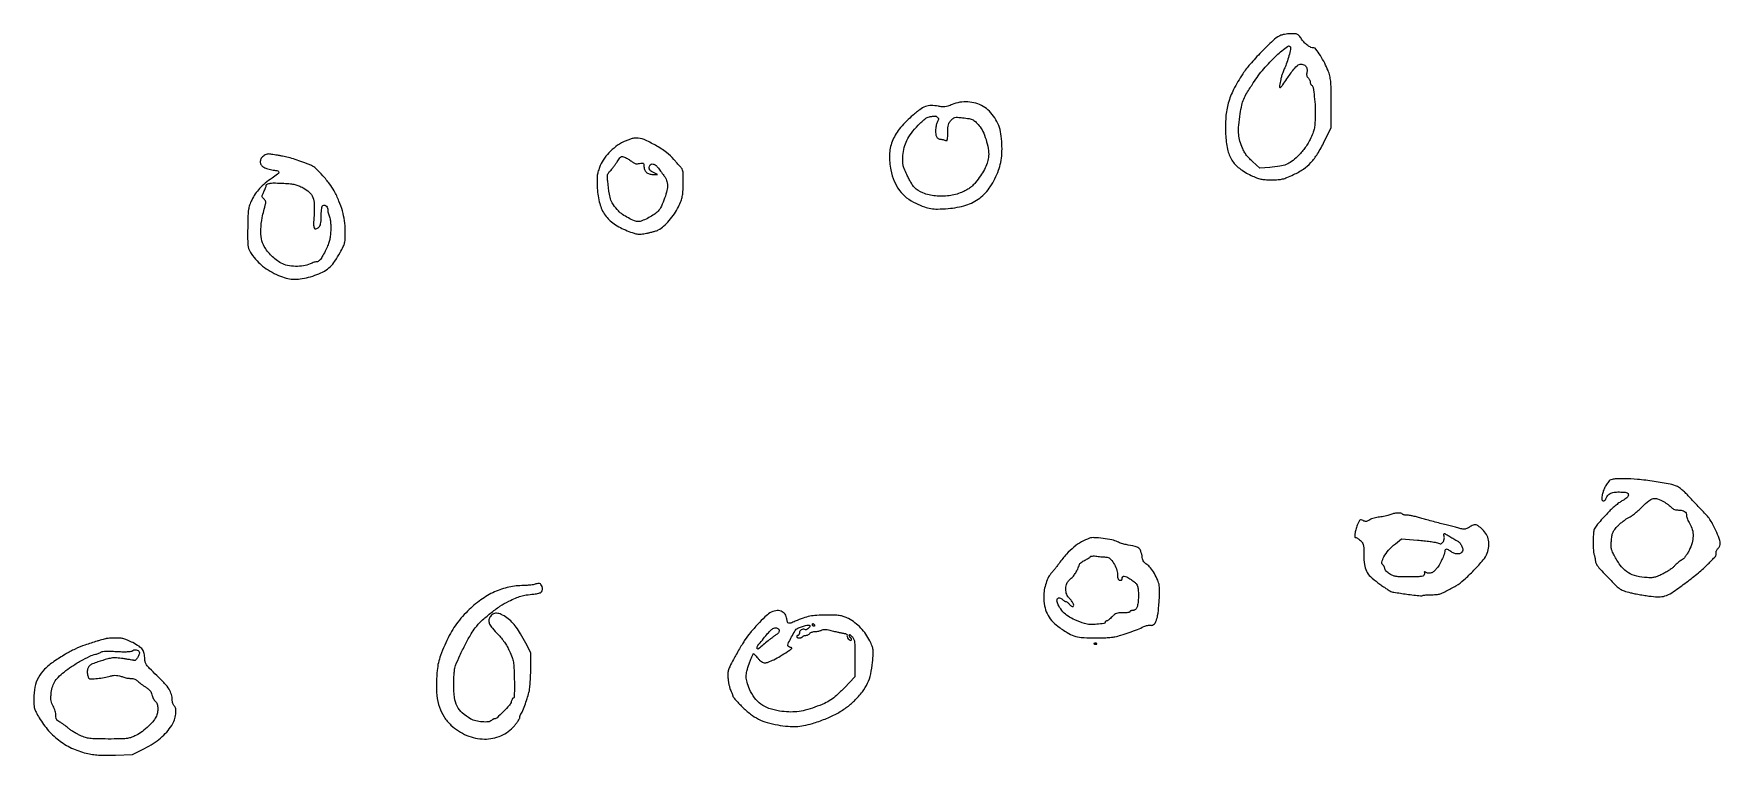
# Model space of a CAD drawing. Extents: x 0 to 1291, y 1 to 554.
import ezdxf

# ---------------------------------------------------------------- set-up
doc = ezdxf.new("R2010")
doc.units = 0

msp = doc.modelspace()

# ---------------------------------------------------------------- linework, layer by layer
for points in [[(953.756847, 552.342637, 0.06705), (948.403593, 548.530688, 0.011665), (939.528541, 539.820623, 0.013347), (930.864127, 530.421709, 0.035115), (925.336753, 523.118481, 0.0256), (918.339208, 511.078448, 0.049939), (914.270566, 500.756989, 0.051541), (912.403132, 490.051797, 0.029115), (912.251484, 476.864343, 0.039887), (913.718921, 465.321058, 0.086926), (917.015229, 457.058441, 0.093355), (922.745832, 450.772063, 0.05143), (931.68446, 445.381453, 0.014654), (935.983354, 443.509964, 0.042284), (939.088053, 442.560528, 0.040505), (942.38093, 442.125699, 0.012582), (947.375329, 442, 0.013304), (952.522826, 442.136984, 0.044257), (955.869772, 442.614333, 0.041662), (959.183553, 443.688259, 0.010814), (964.310858, 445.967537, 0.040012), (971.722527, 450.210303, 0.05594), (977.498708, 455.191768, 0.049089), (982.537423, 461.829846, 0.023127), (987.75, 471.260548), (993, 481.892055), (993, 500.756414, 0.002944), (992.933072, 512.122619, 0.020671), (992.63907, 517.652748, 0.039031), (991.959593, 521.553199, 0.030761), (990.643233, 525.634514, 0.026215), (988.077691, 531.289317, 0.020874), (984.747406, 537.104685, 0.01362), (981.387039, 542.133695, 0.243259), (979.711786, 543, -0.099245), (977.45746, 543.451912, -0.057238), (975.033091, 544.808116, -0.049606), (972.629027, 546.931654, -0.037627), (970.43499, 549.684418, 0.018024), (968.479193, 552.345804, 0.11002), (967.162447, 553.41462, 0.105033), (965.489715, 553.847775, 0.015745), (962, 553.891745, 0.022151), (959.693063, 553.745789, 0.019573), (957.309824, 553.393835, 0.020026), (955.186851, 552.906137, 0.054814)], [(962, 543.04879, -0.064615), (961.693615, 540.687823, -0.00803), (960.28882, 535.69284, -0.010215), (958.648552, 530.583635, -0.024101), (957.167509, 526.867705, 0.012617), (955.958823, 524.026569, 0.022114), (955.12421, 521.611815, 0.017038), (954.37733, 518.740566, 0.004665), (953.397172, 514.166211, 0.162386), (953.545987, 512.934249, 0.501319), (954.238035, 512.794528, 0.055242), (956.010484, 514.774155, 0.007687), (959.145031, 519.312017, -0.014543), (964.354055, 526.636263, -0.079481), (967.849119, 529.990762, -0.195036), (970.673718, 530.62541, -0.169344), (973.35259, 529.162887, -0.061867), (974.05449, 528.16286, -0.067499), (974.465298, 527.049964, -0.062161), (974.584806, 525.791256, -0.041998), (974.421375, 524.356873, 0.037502), (974.247095, 522.940453, 0.068867), (974.35143, 521.78505, 0.082303), (974.740193, 520.84413, 0.080681), (975.413797, 520.071542, -0.058752), (976.020858, 519.433731, -0.043758), (976.534053, 518.607617, -0.044592), (976.884197, 517.729156, -0.072669), (977, 516.936572, 0.045612), (977.067406, 516.199206, 0.045735), (977.267385, 515.486977, 0.049762), (977.561026, 514.901061, 0.113787), (977.910247, 514.555471, -0.216249), (979.118614, 512.755741, -0.01134), (980.130667, 505.710061, -0.01805), (980.795603, 497.802363, -0.020759), (980.843183, 490.228944, -0.010289), (980.520603, 484.454668, -0.038025), (979.966665, 480.848067, -0.041935), (978.900813, 477.546095, -0.014494), (976.832551, 472.976692, -0.020081), (974.82415, 469.24897, -0.023821), (972.625798, 465.90797, -0.023983), (970.133223, 462.810212, -0.020878), (967.242294, 459.812519, -0.029512), (962.646994, 455.920142, -0.067552), (958.690812, 453.713112, -0.056086), (953.849624, 452.415338, -0.015403), (946, 451.476366), (938.5, 450.812763), (932.837774, 455.952758, -0.019615), (929.952548, 458.786047, -0.034318), (927.830482, 461.374829, -0.03576), (926.140343, 464.152979, -0.023573), (924.587774, 467.556898, -0.035187), (922.867463, 472.919179, -0.048466), (922.145662, 477.923636, -0.037192), (922.312579, 483.891459, -0.012199), (923.424368, 492.618718, -0.016338), (924.658231, 499.256742, -0.046075), (926.089758, 503.748283, -0.036804), (928.491413, 508.427525, -0.007578), (933.443489, 516.275083, -0.032914), (941.424393, 526.907752, -0.026986), (951.250587, 537.170931, -0.029695), (959.709681, 544.206948, -0.614908)], [(702.920233, 499.66043, -0.015575), (699.660746, 498.386482, -0.053077), (697.44767, 497.855713, -0.059572), (695.309171, 497.833623, -0.023349), (692.389852, 498.290862, 0.047471), (686.868754, 498.884898, 0.094387), (682.553661, 498.117921, 0.071295), (678.077904, 495.635065, 0.018403), (671.671807, 490.394875, 0.043136), (662.461029, 480.745655, 0.077626), (657.028135, 471.278775, 0.083943), (654.987362, 461.136396, 0.058725), (655.993849, 449.495641, 0.046855), (658.621332, 440.916865, 0.063312), (662.629393, 433.872669, 0.06616), (668.11334, 428.283414, 0.057783), (675.112668, 424.017636, 0.017921), (681.73393, 421.248843, 0.049675), (686.605216, 419.94795, 0.046017), (691.843216, 419.582134, 0.01369), (699.862831, 419.980409, 0.055112), (713.515052, 422.565141, 0.088389), (724.037514, 427.957204, 0.087493), (732.121214, 436.697508, 0.053013), (738.46867, 449.320535, 0.043686), (740.114086, 455.204446, 0.030672), (740.965481, 462.033062, 0.028507), (741.008063, 469.482006, 0.024908), (740.221638, 477.23516, 0.05479), (738.547845, 483.517912, 0.051231), (735.522827, 489.440671, 0.052397), (731.439805, 494.497257, 0.063991), (726.636843, 498.217263, 0.061798), (721.113925, 500.603034, 0.055946), (714.984804, 501.671242, 0.05576), (708.751179, 501.355369, 0.060499)], [(691.753196, 489.846804, -0.078475), (692.236688, 489.181963, -0.117579), (692.405225, 488.487414, -0.091704), (692.256836, 487.66695, -0.034079), (691.766101, 486.596804, 0.069533), (690.78093, 483.973472, 0.038307), (690.288816, 480.575521, 0.038247), (690.319213, 477.273698, 0.101783), (690.986699, 475.024853, 0.069724), (691.552071, 474.25044, 0.056169), (692.348516, 473.594801, 0.057685), (693.243881, 473.149777, 0.086723), (694.100925, 473, -0.036239), (695.001134, 472.934669, -0.023269), (696.029758, 472.735328, -0.023373), (697.023813, 472.444431, -0.039971), (697.815741, 472.098987, 0.179495), (698.687788, 471.979638, 0.273634), (699.229987, 472.488185, 0.063266), (699.478253, 474.057934, 0.005593), (699.555878, 478.077903, -0.012147), (699.680022, 481.906417, -0.050175), (700.0417, 484.19153, -0.073813), (700.77088, 485.894327, -0.049564), (702.055878, 487.581137, -0.040509), (703.680358, 489.063749, -0.110099), (705.082266, 489.722854, -0.070277), (706.983798, 489.875007, -0.010008), (710.895664, 489.559448, -0.019087), (716.014494, 488.844995, -0.077095), (718.987678, 487.824176, -0.08376), (721.3864, 485.99404, -0.024955), (724.371461, 482.464549, -0.065652), (727.076034, 477.751904, -0.031414), (729.322658, 471.129914, -0.031381), (730.712423, 464.327533, -0.070546), (730.701548, 459.072049, -0.048572), (729.613672, 454.626543, -0.035382), (727.594383, 449.95246, -0.031075), (724.634944, 445.022802, -0.021261), (720.706637, 439.804745, -0.029552), (718.545039, 437.470008, -0.036696), (716.265606, 435.583184, -0.033914), (713.589916, 433.94168, -0.020256), (710.213684, 432.344089, -0.068237), (700.560767, 429.722398, -0.059403), (690.078648, 429.614761, -0.063104), (680.57549, 431.884418, -0.111053), (673.860101, 436.300286, -0.049232), (672.821408, 437.612611, -0.011072), (671.332912, 440.045837, -0.011376), (669.734127, 442.944012, -0.0108), (668.2397, 445.962137, -0.011277), (666.223603, 450.530508, -0.048318), (665.354919, 453.373998, -0.05326), (665.090024, 456.198441, -0.015646), (665.282678, 460.554624, -0.043192), (666.293093, 466.744196, -0.054146), (668.320592, 472.191167, -0.047496), (671.705514, 477.596884, -0.02424), (676.88783, 483.71426, -0.014061), (679.613762, 486.472941, -0.028951), (681.923714, 488.439862, -0.037326), (683.89583, 489.711897, -0.088116), (685.549356, 490.264384, -0.000158), (686.756011, 490.442276, -0.000166), (687.941686, 490.616288, -0.000159), (688.964194, 490.765674, -0.000753), (689.55, 490.850168, -0.096955), (690.035269, 490.825123, -0.045651), (690.630314, 490.617236, -0.042905), (691.234309, 490.276921, -0.046668)], [(451.294803, 470.989451, 0.047549), (445.532706, 467.389432, 0.041388), (440.257809, 462.609681, 0.042156), (435.943309, 457.137052, 0.055291), (433.046478, 451.474738, 0.021703), (431.840935, 447.82485, 0.042621), (431.262506, 444.824081, 0.032662), (431.121297, 441.289937, 0.008212), (431.362189, 435.528748, 0.049727), (433.229053, 423.780176, 0.088593), (437.330698, 414.922913, 0.091647), (444.131366, 408.227361, 0.056411), (454.114652, 403.002951, 0.007772), (459.475079, 401.022635, 0.051383), (462.248531, 400.356666, 0.064732), (464.834115, 400.347098, 0.016308), (469, 401.011682, 0.010926), (471.671871, 401.58861, 0.010817), (474.325, 402.283463, 0.010731), (476.618591, 402.991047, 0.040577), (478, 403.578049, 0.060307), (482.088077, 406.395247, 0.033149), (486.370409, 410.718312, 0.031783), (490.30882, 415.889937, 0.036073), (493.378682, 421.311896, 0.014576), (495.418101, 425.95429, 0.045429), (496.406647, 429.219524, 0.038703), (496.869204, 432.876622, 0.008451), (497.06957, 439.226676, 0.005027), (497.098734, 445.586308, 0.041143), (496.844647, 448.475832, 0.086525), (496.177354, 450.346955, 0.065175), (494.861358, 452.094868, -0.007692), (493.77257, 453.24011, -0.003906), (492.436615, 454.712252, -0.003879), (491.081564, 456.252977, -0.005787), (489.922864, 457.62297, 0.062351), (484.308965, 462.913966, 0.028316), (475.821499, 468.409888, 0.027031), (467.11079, 472.768807, 0.102842), (461.188239, 474, 0.050556), (459.219781, 473.800457, 0.02334), (456.722326, 473.166149, 0.021757), (453.99534, 472.204879, 0.020253)], [(175.808623, 460.064103, 0.039391), (174.605845, 458.954206, 0.069255), (173.833752, 457.845993, 0.078257), (173.451687, 456.669578, 0.066107), (173.417889, 455.360183, 0.130469), (174.237982, 453.218456, 0.102725), (176.077697, 451.535585, 0.071494), (179.058932, 450.298185, 0.030502), (183.309914, 449.481994, -0.03276), (186.833725, 448.788924, -0.379065), (187.551873, 447.708041, -0.200614), (186.650925, 446.185045, -0.013555), (182.438665, 443.218876, 0.023993), (177.138242, 439.31849, 0.034952), (172.903747, 435.355858, 0.038115), (169.542993, 431.135426, 0.038457), (166.873043, 426.465934, 0.025509), (165.230615, 422.487648, 0.04834), (164.394033, 419.126236, 0.028482), (163.989343, 414.66021, 0.004066), (163.756791, 405.465934, 0.008562), (163.756435, 394.557077, 0.064091), (164.502927, 389.448527, 0.088811), (166.45966, 385.400519, 0.023726), (170.948535, 379.790857, 0.051196), (175.140761, 375.915154, 0.027948), (180.974565, 372.025958, 0.027671), (187.364599, 368.725253, 0.041266), (193.293809, 366.634681, 0.055056), (198.303324, 365.895525, 0.038638), (204.004747, 366.127961, 0.034818), (210.223934, 367.308506, 0.026957), (216.790063, 369.419778, 0.038679), (222.449225, 372.100052, 0.059548), (226.79428, 375.325652, 0.053484), (230.565248, 379.745157, 0.025002), (234.5, 386.169804, 0.012287), (236.921326, 390.8786, 0.055322), (237.951519, 393.792306, 0.050248), (238.365507, 396.985983, 0.009003), (238.428602, 403, 0.033347), (237.861046, 410.636574, 0.033099), (236.283078, 418.149395, 0.031539), (233.639658, 425.712119, 0.02511), (229.882253, 433.5, 0.038017), (226.371994, 438.908031, 0.019477), (221.217539, 445.144715, 0.017097), (215.922195, 450.673697, 0.094416), (212.5, 452.937951, 0.008394), (205.946596, 455.551293, 0.012093), (200.057934, 457.624261, 0.01379), (194.877436, 459.151683, 0.02405), (190.5, 460.089494, -0.000687), (187.982008, 460.507043, -0.00062), (185.377884, 460.945873, -0.000621), (183.045528, 461.344864, -0.001977), (181.488542, 461.619548, 0.048327), (179.951293, 461.745884, 0.063264), (178.556917, 461.548052, 0.060459), (177.208973, 460.997014, 0.039439)], [(454.327394, 458.25, -0.011401), (455.632315, 457.482272, -0.010002), (456.95994, 456.622662, -0.010104), (458.127391, 455.798319, -0.029462), (458.885542, 455.167573, 0.090862), (459.712844, 454.635424, 0.060989), (460.799649, 454.336337, 0.050846), (462.121743, 454.276644, 0.032251), (463.653856, 454.462886, -0.016696), (465.608424, 454.762403, -0.147956), (466.457423, 454.612195, -0.232786), (466.879704, 454.050297, -0.046797), (467, 452.767819, 0.086285), (467.481421, 449.998863, 0.112987), (468.861668, 447.842193, 0.113277), (471.039486, 446.50433, 0.087061), (473.806704, 446.081574), (477.5, 446.163148), (474.25, 447.584442, -0.034363), (472.69651, 448.395099, -0.082365), (471.717666, 449.243303, -0.101208), (471.183214, 450.243628, -0.072367), (471, 451.502868, -0.186608), (471.710273, 453.339707, -0.212724), (473.425274, 454.092559, -0.145498), (475.701474, 453.402106, -0.092919), (477.703315, 451.465689, 0.003659), (478.584449, 450.241888, 0.001562), (479.780036, 448.617393, 0.001546), (481.065634, 446.893153, 0.002033), (482.25, 445.328184, -0.031388), (483.545871, 443.389194, -0.048429), (484.38504, 441.557547, -0.049283), (484.846953, 439.622646, -0.033977), (485, 437.373017, -0.065221), (484.363128, 432.511344, -0.027897), (482.320569, 426.270361, -0.027042), (479.677756, 420.448723, -0.092684), (477.124938, 417.193573, -0.040999), (473.92276, 414.814651, -0.022346), (469.651956, 412.412772, -0.020355), (465.455011, 410.503583, -0.096855), (462.879735, 410, -0.094814), (459.684311, 410.611437, -0.027246), (455.091982, 412.732067, -0.028237), (450.579688, 415.45864, -0.057158), (447.447837, 418.173469, -0.024943), (443.676841, 422.718988, -0.074917), (441.773022, 426.261762, -0.050493), (440.621751, 430.912907, -0.006965), (439.34971, 440.81077, -0.015685), (439.094633, 443.894896, -0.071093), (439.257808, 445.687132, -0.092457), (439.894962, 447.124962, -0.037061), (441.246007, 448.81077, 0.017381), (442.40058, 450.140695, 0.007853), (443.824443, 451.958476, 0.007764), (445.26884, 453.926079, 0.010521), (446.507762, 455.75, -0.018212), (448.624623, 458.765563, -0.154432), (449.959837, 459.710506, -0.179913), (451.494007, 459.638993, -0.026606)], [(206.146228, 435.812593, -0.063448), (210.916626, 432.461103, -0.114601), (213.612587, 428.549215, -0.087008), (214.728234, 423.091419, -0.025728), (214.528014, 414.532268, 0.011936), (214.193329, 407.97073, 0.100914), (214.702776, 405.073425, 0.381964), (215.990875, 404.425794, 0.118477), (218.063013, 405.557026, 0.082044), (219.023436, 406.765534, 0.069626), (219.611815, 408.28809, 0.04438), (219.921378, 410.468463, 0.012503), (220.015313, 413.904988, -0.011331), (220.080767, 416.524322, -0.014327), (220.265427, 418.939852, -0.012396), (220.52573, 420.934892, -0.103083), (220.845262, 421.78387, -0.203349), (221.981733, 422.568322, -0.184783), (223.394956, 422.336604, -0.141071), (224.570969, 421.105563, -0.12115), (225, 419.360893, 0.039261), (225.090956, 418.204326, 0.017489), (225.38273, 416.702892, 0.017186), (225.803984, 415.12749, 0.022271), (226.302909, 413.717881, -0.052782), (226.822793, 411.904842, -0.020478), (227.169113, 409.313123, -0.018582), (227.337154, 406.245779, -0.014488), (227.29908, 402.907419, -0.017054), (226.984972, 398.698015, -0.034916), (226.397961, 395.442415, -0.034653), (225.360366, 392.284683, -0.016545), (223.617719, 388.38074, -0.013693), (221.300595, 383.933349, -0.039761), (219.381052, 381.048878, -0.062764), (217.743155, 379.43253, -0.230488), (216.35526, 379.150686, 0.131028), (215.820886, 379.146488, 0.01284), (214.576233, 378.769494, 0.015547), (213.09439, 378.227107, 0.011708), (211.5, 377.542867, -0.070666), (206.463611, 376.05254, -0.042457), (200.230013, 375.667183, -0.042745), (194.122731, 376.332813, -0.081097), (189.49785, 378.0517, -0.031696), (185.512429, 380.668813, -0.033043), (181.94811, 383.735445, -0.03385), (178.898172, 387.16708, -0.037328), (176.447314, 390.873185, -0.084783), (174.377008, 396.716599, -0.051052), (173.866396, 404.070681, -0.041106), (174.893314, 412.971783, -0.023111), (177.51572, 423.539322, 0.077546), (177.649843, 424.529185, 0.079314), (177.473936, 425.504727, 0.072724), (176.982406, 426.444528, 0.052085), (176.189373, 427.32862, -0.034681), (175.068156, 428.494437, -0.173), (174.758462, 429.332534, -0.110675), (174.98044, 430.378588, -0.010482), (176.127835, 432.750741, 0.012248), (176.844588, 434.246027, 0.014233), (177.450051, 435.702275, 0.013296), (177.89191, 436.95549, 0.078255), (178, 437.641891, -0.299727), (178.732236, 438.753658, -0.070996), (180.984573, 439.363005, -0.036128), (184.934883, 439.561618, -0.00866), (191.5, 439.303418, -0.011636), (196.444775, 438.907486, -0.032713), (199.864922, 438.325411, -0.039187), (202.818925, 437.37163, -0.023772)], [(1205.842475, 211.25, 0.026871), (1203.78084, 208.504541, 0.034257), (1202.203043, 205.760825, 0.036261), (1201.084039, 202.966521, 0.03748), (1200.395267, 200.0704, 0.013712), (1200.112306, 197.925109, 0.081067), (1200.177828, 196.797852, 0.192531), (1200.571367, 196.222924, 0.148615), (1201.304804, 196, 0.115657), (1201.949404, 196.151126, 0.070868), (1202.5958, 196.595326, 0.064943), (1203.145994, 197.251846, 0.065212), (1203.508456, 198.026641, -0.114064), (1204.853534, 200.298937, -0.101435), (1207.11248, 201.867677, -0.076807), (1210.363761, 202.703076, -0.037502), (1214.654963, 202.80274, -0.009797), (1217.932243, 202.568539, -0.070324), (1219.472283, 202.205755, -0.169986), (1220.219913, 201.565066, -0.132142), (1220.5, 200.523774, -0.140835), (1220.202126, 199.487222, -0.065329), (1219.302525, 198.397532, -0.046069), (1217.795208, 197.232227, -0.019945), (1215.600346, 195.957506, 0.038188), (1213.296947, 194.504981, 0.014966), (1210.347988, 192.174001, 0.014712), (1207.295114, 189.451602, 0.017761), (1204.600346, 186.714571, 0.003647), (1196.905928, 178.199352, 0.061945), (1194.764288, 175.094167, 0.100563), (1193.869628, 171.978122, 0.015431), (1193.556822, 165.504347, 0.009194), (1193.56028, 161.923721, 0.011589), (1193.701195, 158.612589, 0.009785), (1193.936435, 155.860822, 0.085728), (1194.268625, 154.687446, -0.042705), (1194.608144, 153.789702, -0.019088), (1194.906198, 152.561305, -0.018732), (1195.124283, 151.230284, -0.024135), (1195.219211, 149.994809, 0.116481), (1195.726801, 148.089356, 0.039723), (1197.285658, 145.666204, 0.024384), (1200.075346, 142.353008, 0.006276), (1204.900549, 137.287816, 0.005072), (1211.197099, 130.971543, 0.04503), (1214.233226, 128.481912, 0.069947), (1217.170933, 127.036828, 0.020747), (1222, 125.6691, 0.010112), (1225.477288, 124.912338, 0.005528), (1229.768356, 124.118143, 0.005506), (1234.147166, 123.407262, 0.008731), (1237.913554, 122.9054, 0.035279), (1244.796195, 122.599077, 0.088441), (1249.702019, 123.606177, 0.057707), (1255.099002, 126.513926, 0.008829), (1265, 133.689415, 0.013332), (1274.077566, 140.902547, 0.020302), (1281.520694, 147.681163, 0.015945), (1287.063679, 153.517754, 0.250951), (1287.684348, 156.099054, -0.103384), (1287.644034, 156.908828, -0.057621), (1287.909886, 157.864186, -0.053879), (1288.419802, 158.810638, -0.058417), (1289.108478, 159.598171, 0.113504), (1290.486981, 161.573904, 0.126109), (1290.793181, 163.87554, 0.061939), (1289.959984, 167.245901, 0.010677), (1287.469393, 173.349555, 0.017663), (1285.478678, 177.533477, 0.026407), (1283.424486, 181.021589, 0.027019), (1281.05158, 184.214952, 0.019755), (1278.096416, 187.5, -0.002248), (1275.469931, 190.221722, -0.001372), (1272.392753, 193.457032, -0.001375), (1269.361427, 196.679407, -0.002441), (1266.883867, 199.353725, 0.015282), (1264.57052, 201.725614, 0.014206), (1262.061043, 204.012031, 0.014354), (1259.714597, 205.916526, 0.045645), (1258.006844, 206.991664, 0.071542), (1252.437191, 208.885771, 0.009704), (1240.249677, 210.922157, 0.012062), (1227.375871, 212.50095, 0.024481), (1217.189255, 213, 0.006303), (1211.860329, 212.932825, 0.031964), (1208.903024, 212.66858, 0.061131), (1207.062262, 212.148946, 0.119497)], [(1247.425022, 195.491072, -0.014179), (1249.196229, 194.384444, -0.012529), (1250.9779, 193.134264, -0.012686), (1252.526568, 191.926653, -0.036911), (1253.50808, 190.991072, 0.066519), (1254.517398, 190.136801, 0.054829), (1255.782214, 189.510148, 0.049746), (1257.273356, 189.12774, 0.037926), (1258.954988, 189, -0.049263), (1261.644177, 188.734399, -0.109756), (1263.515676, 187.908648, -0.136741), (1264.612483, 186.509431, -0.097945), (1265.005123, 184.55, 0.075338), (1265.167181, 183.498318, 0.021042), (1265.732444, 181.927188, 0.020726), (1266.530537, 180.18185, 0.020431), (1267.473914, 178.5, -0.071869), (1269.434906, 173.970187, -0.072451), (1270.02619, 169.083263, -0.065265), (1269.203761, 163.805526, -0.043937), (1266.979707, 158.11781, -0.020281), (1265.54482, 155.498245, -0.028075), (1264.037403, 153.284482, -0.031979), (1262.560292, 151.593132, -0.077866), (1261.229707, 150.615719, 0.035429), (1259.990259, 149.857572, 0.016838), (1258.504013, 148.719575, 0.016595), (1257.023391, 147.420122, 0.022592), (1255.783953, 146.147297, -0.04678), (1254.29137, 144.755776, -0.016741), (1251.926431, 143.055259, -0.01644), (1249.192744, 141.352617, -0.018698), (1246.465988, 139.909482, -0.013328), (1242.413451, 138.086468, -0.053018), (1239.804032, 137.307404, -0.054582), (1237.126233, 137.10581, -0.014691), (1232.866588, 137.375782, -0.051236), (1225.094738, 138.911253, -0.084014), (1219.113807, 141.912382, -0.078314), (1214.177768, 146.88427, -0.039288), (1209.562545, 154.463926, -0.018686), (1208.097721, 157.649226, -0.05588), (1207.431406, 159.948902, -0.053327), (1207.274921, 162.397406, -0.015894), (1207.554139, 166.137625, -0.017994), (1208.084476, 169.839747, -0.061502), (1208.804666, 172.158747, -0.06443), (1210.048943, 174.176209, -0.021082), (1212.366509, 176.800097, -0.022896), (1214.270491, 178.607442, -0.01576), (1216.580382, 180.483262, -0.015919), (1218.922326, 182.150645, -0.030983), (1220.907132, 183.300097, 0.039233), (1223.016616, 184.568629, 0.014143), (1225.809449, 186.683477, 0.013927), (1228.751174, 189.18274, 0.016081), (1231.407132, 191.728763, -0.025904), (1236.15854, 196.107731, -0.11605), (1239.523535, 197.782322, -0.143644), (1242.890979, 197.598155, -0.047566)], [(1038.036315, 185.417455, -0.030966), (1036.379702, 184.818527, -0.015741), (1034.234308, 184.262656, -0.015576), (1031.977287, 183.826488, -0.022452), (1029.957212, 183.593455, 0.029288), (1027.991349, 183.339416, 0.023024), (1025.900964, 182.843098, 0.023554), (1023.995578, 182.198423, 0.051718), (1022.629933, 181.493178, -0.030134), (1021.119287, 180.628661, -0.084903), (1019.957267, 180.28172, -0.094325), (1018.818703, 180.358521, -0.043047), (1017.408645, 180.85967, 0.040202), (1015.898166, 181.406191, 0.210178), (1015.043664, 181.279212, 0.139311), (1014.354279, 180.51214, 0.014874), (1013.355336, 178.308014, 0.02657), (1012.091386, 174.764792, 0.032908), (1011.314435, 171.350244, 0.033594), (1011.069508, 168.659502, 0.421146), (1011.713618, 168, -0.121459), (1012.246012, 167.868736, -0.019406), (1013.182491, 167.32971, -0.020504), (1014.256248, 166.591823, -0.016694), (1015.344461, 165.718163, -0.055258), (1016.84948, 164.104381, -0.101365), (1017.609061, 162.482929, -0.052567), (1017.930269, 160.045378, -0.006496), (1018, 154.678325, 0.030328), (1018.45598, 147.167684, 0.086956), (1019.968912, 142.184261, 0.087421), (1023.080956, 138.027294, 0.030869), (1028.831292, 133.261463, 0.003643), (1031.659905, 131.229054, 0.00415), (1034.398349, 129.325435, 0.00377), (1036.748161, 127.746583, 0.023175), (1038.000591, 126.999683, 0.08553), (1040.953644, 126.018606, 0.004385), (1050.966467, 124.593902, 0.002719), (1061.369121, 123.264224, 0.164183), (1063.190413, 123.640569, -0.10981), (1063.700615, 123.804275, -0.005199), (1065.506518, 123.9515, -0.008336), (1067.670598, 124.069072, -0.005882), (1070.10551, 124.132003, 0.024985), (1074.290009, 124.400325, 0.061467), (1077.278896, 125.121542, 0.035639), (1080.834937, 126.755862, 0.004123), (1088.5, 131.046337, 0.053424), (1094.542973, 135.408868, 0.018282), (1102.320883, 142.929635, 0.016792), (1109.407359, 150.815416, 0.083052), (1112.42871, 155.939591, 0.061936), (1113.694892, 161.040299, 0.080265), (1113.499646, 165.848697, 0.082574), (1111.816128, 170.247224, 0.070125), (1108.722932, 174.148788, 0.023168), (1105.60219, 176.853513, 0.123837), (1103.562127, 177.767878, 0.156098), (1101.580861, 177.499263, 0.043608), (1098.850693, 175.893684, -0.035452), (1097.463601, 175.047251, -0.047121), (1096.0938, 174.495596, -0.053685), (1094.814114, 174.260859, -0.082801), (1093.696322, 174.362944, 0.001653), (1092.316377, 174.719706, 0.000171), (1089.060795, 175.548721, 0.000213), (1085.181451, 176.533408, 0.00017), (1081, 177.591375, -0.00253), (1076.391507, 178.780561, -0.001778), (1071.217015, 180.163457, -0.001794), (1066.273605, 181.522503, -0.003759), (1062.440901, 182.622114, 0.009469), (1059.125782, 183.532385, 0.009918), (1055.829172, 184.301496, 0.009635), (1052.960156, 184.853562, 0.042734), (1051.249918, 185, -0.023166), (1050.015362, 185.057229, -0.030076), (1048.896146, 185.229566, -0.030768), (1048.012593, 185.478315, -0.171985), (1047.635041, 185.7815, 0.2223), (1046.444121, 186.561302, 0.04507), (1043.854776, 186.696512, 0.043783), (1040.830476, 186.315208, 0.049014)], [(808, 167.345732, 0.049668), (801.908488, 164.633989, 0.043107), (796.153814, 160.661039, 0.037713), (790.512382, 155.236556, 0.023814), (784.752687, 148.143002, -0.003825), (783.056803, 145.874851, -0.004335), (781.394893, 143.726169, -0.003958), (779.952869, 141.924336, -0.023822), (779.152807, 141.031191, 0.07411), (776.748648, 137.734965, 0.040044), (774.778281, 133.102657, 0.038071), (773.458044, 127.844969, 0.042148), (773.009769, 122.625046, 0.046965), (773.659278, 115.618751, 0.065136), (775.619324, 109.6318, 0.067231), (778.993288, 104.49031, 0.054315), (783.84166, 99.998187, 0.018091), (791.004789, 95.070485, 0.060455), (796.142539, 92.616262, 0.059945), (801.741127, 91.451456, 0.017578), (810.529116, 91.009673, 0.008474), (815.478911, 91.018931, 0.008338), (820.452303, 91.195528, 0.008247), (824.803921, 91.494789, 0.031267), (827.5, 91.895832, 0.023361), (832.109756, 93.106804, 0.00884), (838.429526, 95.210132, 0.008965), (844.804385, 97.587076, 0.018294), (849.698954, 99.722606, -0.033469), (851.070989, 100.272331, -0.03049), (852.547251, 100.654326, -0.031834), (853.910378, 100.830593, -0.080354), (854.903136, 100.735581, 0.237125), (857.163043, 101.216959, 0.126623), (858.91879, 103.558592, 0.059712), (860.218526, 108.215305, 0.015957), (861.148817, 115.86676, 0.008684), (861.464955, 120.26777, 0.00856), (861.629946, 124.698361, 0.008465), (861.64227, 128.58276, 0.032187), (861.453077, 131, 0.063679), (860.242199, 135.381238, 0.034406), (857.725528, 140.389877, 0.034142), (854.669565, 144.831356, 0.094875), (851.810559, 147.292203, -0.056765), (850.544923, 148.224563, -0.066838), (849.599195, 149.372786, -0.060574), (848.92568, 150.824024, -0.036515), (848.47324, 152.668734, 0.030725), (847.344546, 157.512187, 0.154296), (845.80028, 159.786189, 0.112268), (842.972476, 161.132902, 0.012837), (836, 162.511386, -0.021991), (834.441854, 162.849181, -0.013682), (832.646875, 163.374729, -0.013722), (830.901365, 163.991455, -0.024067), (829.5, 164.609211, 0.064998), (825.249099, 166.081936, 0.019277), (818.448052, 167.215437, 0.017767), (811.676037, 167.83387, 0.094054)], [(1083.867839, 168.75, 0.003961), (1085.395317, 167.813097, 0.003479), (1087.004749, 166.858591, 0.003497), (1088.469398, 166.017351, 0.010484), (1089.485873, 165.470735, -0.103354), (1091.207146, 164.083345, -0.05227), (1092.744985, 161.746159, -0.052689), (1093.715631, 159.260174, -0.159679), (1093.626499, 157.469056, -0.175103), (1092.372476, 156.019206, -0.111538), (1090.211542, 155.377069, -0.091848), (1087.60462, 155.68214, -0.079945), (1085.13749, 156.902098, 0.023657), (1082.75184, 158.436178, 0.114666), (1081.222147, 158.902388, 0.273805), (1080.348933, 158.462099, 0.141954), (1079.990857, 157.25, -0.096428), (1079.546934, 155.031418, -0.01562), (1077.7405, 150.996981, -0.018307), (1075.557118, 146.892032, -0.03758), (1073.5, 143.88881, -0.047092), (1071.564221, 141.891702, -0.090115), (1069.640716, 140.772084, -0.110534), (1067.723493, 140.526863, -0.09994), (1065.806881, 141.103354, 0.020856), (1065.053099, 141.467185, 0.069045), (1064.523256, 141.613888, 0.283576), (1064.318204, 141.522219, 0.296053), (1064.31334, 141.302022, -0.111609), (1064.46526, 140.860333, -0.057837), (1064.46141, 140.273866, -0.053237), (1064.314543, 139.642301, -0.054734), (1064.038475, 139.062254, -0.196874), (1063.140335, 138.409543, -0.031455), (1060.958607, 138.01979, -0.022262), (1057.589771, 137.785702, -0.006215), (1052.304006, 137.72, -0.005979), (1045.926498, 137.79627, -0.034621), (1042.574838, 138.109322, -0.059709), (1040.170546, 138.804909, -0.043579), (1037.711926, 140.11, -0.029653), (1036.299715, 141.149198, -0.03519), (1035.104227, 142.294664, -0.03783), (1034.259517, 143.381288, -0.145475), (1034.012379, 144.190983, 0.053087), (1033.933495, 144.883653, 0.048472), (1033.709886, 145.566787, 0.051675), (1033.384075, 146.140526, 0.099704), (1033, 146.5, -0.306607), (1031.901302, 148.945768, -0.082794), (1033.385728, 153.168812, -0.057545), (1037.003281, 158.255507, -0.038092), (1042.19706, 163.206759), (1046.731054, 166.913518), (1059.115527, 165.940126, -0.006852), (1064.068669, 165.482443, -0.008249), (1068.709263, 164.91185, -0.007194), (1072.592201, 164.312173, -0.053766), (1074.384091, 163.806504, 0.024905), (1076.018052, 163.241943, 0.11539), (1077.008992, 163.189262, 0.144432), (1077.801652, 163.585477, 0.047157), (1078.678683, 164.573137, 0.063806), (1079.177193, 165.47607, 0.044273), (1079.509279, 166.594922, 0.04447), (1079.637901, 167.747277, 0.067033), (1079.52554, 168.75, -0.025847), (1079.356245, 169.612709, -0.045257), (1079.318703, 170.339063, -0.062729), (1079.402125, 170.84283, -0.331776), (1079.612914, 171, -0.114817), (1080.023224, 170.90452, -0.007289), (1081.131343, 170.339063, -0.010396), (1082.439917, 169.611884, -0.007528)], [(820.896853, 153, -0.193034), (823.657593, 151.892913, -0.060074), (826.548825, 148.375783, -0.057106), (828.756927, 143.850349, -0.085169), (829.5, 139.519671, 0.021769), (829.585128, 137.565297, 0.074528), (829.881459, 136.332195, 0.123643), (830.42404, 135.589057, 0.125797), (831.25, 135.196347, 0.0739), (831.958281, 135.163734, 0.12269), (832.517715, 135.365209, 0.13892), (832.87254, 135.78232, 0.107616), (833, 136.367659, -0.151346), (833.45894, 137.849124, -0.270107), (834.576167, 138.378301, -0.105923), (836.582969, 137.765579, -0.020733), (839.822607, 135.784452, -0.017323), (842.619295, 133.766875, -0.075709), (844.020532, 132.292792, -0.090585), (844.792555, 130.601689, -0.030924), (845.292711, 127.940216, -0.031982), (845.542845, 123.775477, -0.025301), (845.296812, 119.26935, -0.023552), (844.685541, 115.285028, -0.11785), (843.742503, 113.25, -0.076874), (843.227343, 112.771242, -0.046016), (842.493625, 112.367188, -0.04485), (841.668904, 112.092263, -0.058098), (840.877555, 112, 0.047201), (840.15896, 111.932012, 0.067182), (839.551532, 111.72881, 0.087331), (839.141934, 111.429406, 0.193711), (839, 111.076798, -0.342309), (838.724711, 110.721811, -0.02548), (837.44332, 110.461234, -0.026899), (835.732205, 110.296659, -0.016379), (833.700663, 110.277671, 0.018932), (830.618834, 110.233131, 0.075244), (828.770649, 109.853642, 0.08541), (827.238224, 108.969859, 0.028642), (825.3424, 107.200873, -0.017224), (824.087534, 105.975209, -0.022016), (822.846648, 104.940256, -0.020646), (821.759076, 104.180382, -0.143105), (821.141737, 104, 0.077467), (820.705566, 103.932014, 0.090062), (820.335385, 103.735092, 0.100777), (820.087914, 103.442113, 0.125787), (820, 103.098187, -0.375446), (819.056644, 102.018961, -0.016617), (813.707351, 101.477264, -0.024857), (808.155164, 101.377388, -0.069183), (804.320047, 102.035173, -0.02188), (796.840534, 104.780351, -0.051494), (791.62392, 107.619448, -0.062828), (787.743675, 111.069646, -0.05001), (784.491774, 115.638533, -0.071986), (783.24514, 118.806454, -0.193299), (783.602222, 121.157903, -0.341624), (785.173605, 121.7852, -0.127389), (787.357143, 120.5, 0.02774), (787.998729, 119.925911, 0.029742), (788.685722, 119.440625, 0.031121), (789.320921, 119.099109, 0.108192), (789.773584, 119, -0.130987), (790.241357, 118.875316, -0.027986), (790.952501, 118.4125, -0.027454), (791.739816, 117.765617, -0.023141), (792.5, 117, 0.021385), (793.254929, 116.234318, 0.02603), (794.026517, 115.5875, 0.026046), (794.717217, 115.121498, 0.136196), (795.154988, 115, 0.341154), (795.879966, 115.559813, 0.151269), (795.822733, 116.843535, 0.068783), (794.798529, 118.800488, 0.032973), (793, 121, -0.030853), (791.497101, 122.822167, -0.062881), (790.60535, 124.445273, -0.063074), (790.146599, 126.235814, -0.031218), (790, 128.581504, -0.030387), (790.14983, 131.044558, -0.079053), (790.638074, 132.747032, -0.074351), (791.650474, 134.273914, -0.024648), (793.551619, 136.1834, 0.033312), (795.750258, 138.469516, 0.036643), (797.550399, 140.959091, 0.034633), (799.046175, 143.807463, 0.024689), (800.332553, 147.174428, -0.109941), (800.781782, 147.933155, -0.032954), (801.769247, 148.855537, -0.031284), (803.046688, 149.773121, -0.02933), (804.45575, 150.546026, 0.014689), (805.870178, 151.268858, 0.017314), (807.162534, 152.037302, 0.016366), (808.200517, 152.753229, 0.095461), (808.647988, 153.239449, -0.202904), (809.162931, 153.604627, -0.035703), (810.362661, 153.77994, -0.032312), (811.936192, 153.794295, -0.020187), (813.771424, 153.617851, 0.00674), (815.689143, 153.381289, 0.00569), (817.723953, 153.181494, 0.005745), (819.584231, 153.041701, 0.01588)], [(383, 132, -0.043661), (381.599194, 131.682824, -0.00992), (379.178125, 131.401781, -0.010196), (376.363276, 131.189323, -0.009752), (373.5, 131.087811, 0.056836), (362.281325, 129.626997, 0.052526), (351.359861, 125.665205, 0.049057), (340.853583, 119.209553, 0.038703), (330.87034, 110.340184, 0.019782), (325.743578, 104.582386, 0.026911), (321.623568, 98.98032, 0.026099), (318.037577, 92.833615, 0.017045), (314.526169, 85.410601, 0.012131), (311.380011, 77.61304, 0.034805), (309.713024, 72.019913, 0.03403), (308.818303, 66.180725, 0.011186), (308.282547, 57.5, 0.03481), (308.605214, 46.862907, 0.055399), (310.506423, 37.969265, 0.062711), (314.069185, 30.528242, 0.063656), (319.350539, 24.244533, 0.084985), (331.474729, 16.384923, 0.098736), (344.900788, 13.540731, 0.106151), (357.632122, 16.116035, 0.113257), (367.844255, 23.666373, 0.014544), (369.431117, 25.630685, 0.018515), (370.772027, 27.535434, 0.016697), (371.765411, 29.181518, 0.127032), (371.993544, 30.05, -0.046376), (372.057969, 30.713112, -0.034612), (372.246051, 31.42375, -0.035374), (372.520003, 32.074158, -0.064353), (372.844076, 32.55, 0.086313), (373.888771, 34.23789, 0.006807), (375.795722, 39.177683, 0.010102), (377.660356, 44.540955, 0.015389), (379.039899, 49.273962, 0.035629), (379.524746, 51.914238, 0.008394), (379.944307, 56.383847, 0.008603), (380.252685, 61.551694, 0.008373), (380.38667, 66.773962), (380.5, 79.5), (376.624511, 87, 0.012036), (372.670821, 94.219768, 0.02943), (369.331415, 99.273371, 0.037459), (365.975016, 103.118376, 0.036275), (362.0483, 106.464544, 0.045749), (357.776455, 109.035632, 0.105972), (354.159128, 109.917792, 0.147792), (351.260259, 109.129803, 0.126289), (349.070138, 106.828626, 0.120555), (348.356765, 104.245768, 0.122038), (348.921696, 101.638149, 0.066346), (351.061042, 98.434117, 0.014891), (355.549549, 93.625659, -0.025521), (357.941736, 90.951207, -0.021351), (360.204121, 87.887195, -0.020705), (362.267649, 84.535936, -0.020232), (364.064023, 81, -0.016775), (366.104156, 76.120958, -0.047869), (367.073479, 72.574927, -0.032505), (367.536763, 68.228276, -0.00462), (367.823774, 59.25, -0.005249), (367.895883, 53.348791, -0.011679), (367.798669, 48.856464, -0.006396), (367.597988, 45.387449, -0.39369), (367.182182, 45, 0.210025), (366.763975, 44.816226, 0.05012), (366.298045, 44.193786, 0.043063), (365.862401, 43.306359, 0.031103), (365.527975, 42.255441, -0.11923), (364.112613, 39.55818, -0.014304), (359.498131, 34.596817, -0.011563), (354.574011, 29.823248, -0.188887), (352.472553, 29, 0.081397), (351.980196, 28.919312, 0.037628), (351.380951, 28.665889, 0.035983), (350.77697, 28.297866, 0.041577), (350.2626, 27.8626, -0.175784), (347.859669, 26.73901, -0.03915), (343.253371, 26.687808, -0.040689), (338.324083, 27.425123, -0.071831), (334.5, 28.92256, -0.05249), (328.018812, 33.5645, -0.097675), (324.124199, 38.691312, -0.083444), (322.111925, 45.473753, -0.030488), (321.5, 55.5, -0.009026), (321.588499, 60.402062, -0.014789), (321.861032, 64.545523, -0.016966), (322.290273, 67.849718, -0.053499), (322.885403, 70, -0.015951), (326.180468, 77.606137, -0.010126), (330.475815, 86.254966, -0.009497), (334.79556, 94.158459, -0.037443), (337.897936, 98.751664, -0.037308), (342.783855, 104.065434, -0.020112), (349.51824, 109.883405, -0.020007), (356.834182, 115.243299, -0.031585), (363.547812, 119.16913, -0.014769), (368.646365, 121.547347, -0.031854), (372.723155, 123.004277, -0.031403), (376.988077, 123.943477, -0.013965), (382.702058, 124.66751, 0.029718), (386.642864, 125.293493, 0.129711), (388.724797, 126.363985, 0.209349), (389.467215, 128.003734, 0.094211), (389.046246, 130.378363, 0.059027), (388.197415, 132.003898, 0.179285), (387.196517, 132.713682, 0.122124), (385.712302, 132.741877, 0.021475)], [(563.5, 110.13466, 0.053511), (559.65687, 107.143351, 0.013503), (554.101619, 101.476701, 0.01442), (548.54385, 95.135207, 0.024696), (544.335824, 89.5, 0.010775), (542.454474, 86.567917, 0.004763), (540.09044, 82.61875, 0.004712), (537.663654, 78.384712, 0.006324), (535.549594, 74.5, 0.007004), (532.682167, 68.879097, 0.046533), (531.560818, 65.942083, 0.068456), (531.206483, 63.333748, 0.024971), (531.399189, 59.60315, 0.017426), (531.739298, 57.124979, 0.01512), (532.264155, 54.555256, 0.015376), (532.881648, 52.256847, 0.042407), (533.500017, 50.699512, -0.013511), (534.074236, 49.466123, -0.015046), (534.55938, 48.24656, -0.014486), (534.909863, 47.18735, -0.072774), (535, 46.571334, 0.175042), (535.251234, 45.875683, 0.006196), (537.129688, 43.67041, 0.010809), (539.471907, 41.102916, 0.007282), (542.25, 38.270565, 0.030109), (548.561909, 32.731206, 0.046847), (554.66641, 28.848683, 0.047099), (561.362428, 26.184114, 0.030844), (569.469101, 24.346378, 0.016523), (577.317068, 23.334594, 0.034969), (583.444526, 23.179754, 0.037676), (589.239526, 23.878284, 0.022535), (595.982585, 25.530851, 0.023362), (605.722709, 28.890129, 0.029547), (614.348001, 32.92872, 0.031988), (621.823822, 37.625464, 0.03918), (628.115478, 42.959509, 0.031808), (634.189149, 49.80581, 0.055264), (638.166493, 56.268942, 0.055744), (640.610299, 63.406643, 0.032975), (641.980115, 72.315094, 0.006266), (642.466824, 78.870181, 0.046922), (642.366613, 81.981861, 0.063439), (641.679974, 84.641227, 0.016477), (639.905345, 88.698332, 0.040552), (636.888742, 93.890234, 0.039026), (633.038649, 98.598871, 0.039146), (628.516402, 102.638667, 0.041399), (623.5, 105.840643, 0.029291), (620.278395, 107.305645, 0.052445), (617.474042, 108.061978, 0.033588), (613.827659, 108.396513, 0.00603), (607, 108.480351, 0.012658), (599.275034, 108.286442, 0.035358), (593.898061, 107.632097, 0.038774), (588.949341, 106.266256, 0.017926), (582.752908, 103.772243, -0.016568), (579.355496, 102.394082, -0.158083), (577.811321, 102.334351, -0.255901), (576.924424, 103.204661, -0.046146), (576.444898, 105.551419, 0.131068), (575.006504, 109.260108, 0.151104), (571.974347, 111.518739, 0.13274), (567.865454, 111.833057, 0.091981)], [(55.5, 90.529409, -0.005306), (54.841461, 90.331133, -0.000391), (53.03125, 89.80853, -0.000544), (50.870978, 89.189241, -0.000413), (48.5, 88.514458, 0.015359), (39.238644, 85.576766, 0.025616), (31.67206, 82.474486, 0.024654), (24.265947, 78.527831, 0.013013), (15.465795, 72.949877, 0.046915), (8.306102, 67.103972, 0.074145), (3.554203, 60.778546, 0.075022), (0.889286, 53.398117, 0.049227), (0, 44.387431, 0.015802), (0.141956, 39.896768, 0.05496), (0.641013, 37.04109, 0.050102), (1.77335, 34.230123, 0.011591), (4.25, 29.763158, 0.049864), (11.370249, 19.978464, 0.0524), (20.179786, 11.976861, 0.053046), (30.354601, 6.060562, 0.053578), (41.512769, 2.441539, 0.018414), (46.074897, 1.659561, 0.019631), (50.585869, 1.235744, 0.016225), (55.792515, 1.121311, 0.007417), (62.589844, 1.293359), (75.679689, 1.819059), (84.754434, 6.37667, 0.024936), (91.51071, 10.202925, 0.034261), (97.135209, 14.335336, 0.037139), (101.777827, 18.89503, 0.039591), (105.586832, 24, 0.054795), (107.620204, 28.18371, 0.053664), (108.714121, 32.738653, 0.059943), (108.748759, 36.706969, 0.19415), (107.522206, 38.98157, -0.099977), (106.937535, 39.706387, -0.041169), (106.447148, 40.875381, -0.038607), (106.112468, 42.256574, -0.04016), (106, 43.654563, 0.0725), (105.392936, 47.819215, 0.069703), (103.620052, 51.698465, 0.046008), (100.1913, 56.118122, 0.013322), (94.123263, 62.271682, -0.005017), (88.659377, 67.631546, -0.040557), (86.387989, 70.306956, -0.086383), (85.354201, 72.444336, -0.069653), (85, 74.974629, 0.051657), (84.568108, 79.14383, 0.108348), (83.239212, 82.10131, 0.088216), (80.591658, 84.600936, 0.026403), (75.779074, 87.407136, 0.013817), (71.82093, 89.306815, 0.039615), (68.948462, 90.325022, 0.045415), (66.177973, 90.802578, 0.023197), (62.647277, 90.921053, 0.004505), (60.21988, 90.868, 0.00597), (58.012013, 90.773441, 0.004359), (56.168272, 90.656282, 0.057786)], [(594, 100.122445, -0.175006), (593.621143, 99.073185, -0.066904), (592.461765, 98.005643, -0.068648), (591.106339, 97.311166, -0.226243), (590.134047, 97.417154, 0.158974), (588.8529, 97.728317, 0.118326), (587.459034, 97.277822, 0.114516), (586.388193, 96.226508, 0.142595), (586, 94.893011, -0.050854), (585.926137, 94.168668, -0.070807), (585.70625, 93.556072, -0.0909), (585.381715, 93.144157, -0.182536), (585, 93, 0.099038), (584.618362, 92.923658, 0.097945), (584.29375, 92.70625, 0.097945), (584.076342, 92.381638, 0.099038), (584, 92, 0.186414), (584.147465, 91.618213, 0.089706), (584.570164, 91.29375, 0.069539), (585.198222, 91.073784, 0.049547), (585.940983, 91, 0.046881), (586.729296, 91.074077, 0.046318), (587.49335, 91.29375, 0.050262), (588.123976, 91.616444, 0.111412), (588.5, 92, -0.106123), (588.868045, 92.383352, -0.05126), (589.470682, 92.70625, -0.047579), (590.195107, 92.925875, -0.049861), (590.936572, 93, 0.069389), (591.724036, 93.109811, 0.044584), (592.586601, 93.440625, 0.044117), (593.389706, 93.925867, 0.061675), (594, 94.5, -0.09091), (594.687728, 95.075456, -0.042905), (595.743797, 95.559375, -0.040624), (596.970008, 95.889139, -0.045409), (598.188186, 96, 0.029291), (599.453876, 96.074211, 0.02237), (600.823424, 96.297848, 0.022824), (602.091154, 96.624574, 0.048418), (603.026069, 97.013952, -0.077956), (604.130042, 97.399258, -0.047875), (605.505585, 97.515805, -0.038306), (607.182276, 97.368339, -0.020748), (609.210327, 96.944993, 0.002633), (611.035923, 96.494341, 0.002215), (612.974284, 96.035746, 0.002234), (614.747584, 95.632833, 0.006185), (616, 95.370366, -0.000558), (617.123564, 95.148074, -0.000349), (618.438576, 94.885427, -0.00035), (619.73372, 94.624867, -0.000638), (620.790898, 94.410007, -0.037451), (621.632545, 94.171038, -0.06906), (622.259366, 93.837167, -0.112086), (622.58285, 93.468519, -0.268853), (622.572931, 93.118005, 0.248366), (622.498161, 91.998564, 0.064394), (623.472086, 90.405755, 0.072302), (624.742332, 89.224679, 0.362222), (625.639279, 89.305945, 0.107622), (625.870402, 89.665753, 0.117631), (625.921014, 90.077264, 0.113898), (625.780058, 90.477486, 0.096225), (625.47104, 90.804373, -0.068734), (625.076163, 91.178845, -0.036345), (624.693155, 91.736285, -0.035346), (624.377903, 92.374688, -0.04553), (624.186508, 93, -0.173885), (624.24704, 93.434902, -0.382739), (624.537145, 93.543138, -0.086088), (625.170239, 93.158692, -0.015425), (626.186508, 92.2151, -0.083928), (627.500782, 90.390221, -0.080335), (628.167431, 88.207046, -0.031518), (628.435915, 84.536941, -0.00298), (628.472436, 75.515475), (628.444872, 61.10075), (620.472436, 52.835757, -0.013503), (614.505815, 46.975448, -0.041953), (610.074016, 43.496343, -0.043421), (605.206344, 40.869253, -0.015263), (597.819361, 37.939407, -0.022976), (590.541056, 35.678995, -0.037125), (584.163911, 34.512194, -0.038364), (577.836639, 34.321951, -0.026731), (570.724952, 35.03608, -0.0461), (562.684453, 37.052051, -0.074056), (556.444758, 40.345354, -0.077541), (551.629518, 45.188163, -0.055761), (547.858224, 51.830749, -0.030108), (545.946856, 57.15337, -0.067604), (545.308592, 61.389041, -0.066693), (545.819672, 65.677086, -0.028649), (547.576483, 71.178584, -0.001824), (548.677307, 74.016519, -0.002753), (549.658861, 76.47985, -0.001077), (550.517411, 78.587398, -0.064268), (550.720513, 78.944309, -0.434077), (550.975862, 78.971481, -0.013188), (551.851462, 78.172899, -0.01829), (552.908594, 77.079241, -0.010617), (554.100446, 75.694309, 0.0268), (555.595945, 74.066173, 0.047138), (557.015709, 72.917965, 0.05837), (558.370282, 72.231201, 0.088384), (559.667996, 72, 0.096298), (562.181481, 72.488616, 0.019294), (566.364054, 74.369441, 0.018426), (571.407632, 77.111799, 0.012073), (577.01707, 80.620904, 0.006365), (579.494, 82.300537, 0.091584), (580.238331, 83.053661, 0.447325), (580.123104, 83.51573, 0.085283), (579.190707, 83.819551, -0.114092), (577.667394, 84.413978, -0.277784), (577.184422, 85.46807, -0.089027), (577.764282, 87.412292, -0.008355), (580.09549, 91.845192, -0.003131), (582.631198, 96.409298, -0.066088), (583.563971, 97.648187, -0.101896), (584.707661, 98.414548, -0.011178), (587.675591, 99.548365, -0.012598), (590.652289, 100.526108, -0.050454), (592.5326, 100.890356, -0.119562), (593.588498, 100.733504, -0.305323)], [(570.5, 96.608986, -0.090736), (570.352623, 95.803555, -0.056572), (569.9125, 94.947693, -0.054381), (569.264929, 94.173633, -0.064891), (568.5, 93.608986, 0.028701), (567.445809, 92.942655, 0.006752), (565.765625, 91.705824, 0.006933), (563.869533, 90.22837, 0.006772), (562, 88.687436, -0.006372), (554.702229, 82.662547, -0.574589), (553.636714, 83.070496, -0.212392), (554.173804, 85.118562, -0.004173), (561.177119, 93.719376, -0.014161), (563.439003, 96.298063, -0.047539), (565.11506, 97.790243, -0.075668), (566.556714, 98.543299, -0.104844), (568, 98.719376, -0.049575), (569.116652, 98.508563, -0.104232), (569.890487, 98.092446, -0.125934), (570.341412, 97.45969, -0.092414)], [(597.5, 101, -0.082592), (597.656512, 100.6179, -0.161196), (597.6254, 100.29375, -0.182303), (597.413961, 100.078288, -0.108972), (597.059017, 100, -0.093332), (596.654762, 100.076123, -0.09642), (596.311086, 100.29375, -0.099167), (596.081062, 100.618444, -0.105053), (596, 101, -0.042167), (596.032345, 101.382849, -0.061769), (596.129539, 101.70625, -0.081139), (596.272352, 101.92554, -0.210953), (596.440983, 102, -0.151918), (596.65171, 101.934461, -0.038439), (596.933975, 101.70625, -0.035638), (597.231006, 101.382774, -0.029505)], [(80.686657, 80.374177, -0.168754), (80.742037, 78.646818, -0.051827), (79.697188, 76.215406, -0.052275), (78.245929, 74.156065, -0.280593), (76.992433, 73.76097, 0.019488), (76.271059, 73.909311, 0.001109), (74.027962, 74.27503, 0.001695), (71.354837, 74.695487, 0.001243), (68.386677, 75.144491, 0.014015), (63.340417, 75.751027, 0.055072), (60.211759, 75.693328, 0.038799), (56.688138, 74.956896, 0.004554), (49, 72.640023, 0.024927), (44.905976, 71.137909, 0.090345), (42.59764, 69.619949, 0.127861), (41.406842, 67.697412, 0.075194), (41, 65.007435, 0.030399), (41.092087, 63.49419, 0.033866), (41.367187, 62.058067, 0.036098), (41.768022, 60.884521, 0.125034), (42.25, 60.250609, 0.177996), (43.950849, 59.68764, 0.014486), (48.714364, 59.98158, 0.020217), (53.911734, 60.666498, 0.027839), (58.5, 61.726875, -0.034761), (61.045942, 62.278281, -0.051635), (63.323552, 62.370838, -0.049515), (65.640817, 61.993283, -0.028943), (68.3151, 61.112005, 0.031267), (69.629812, 60.685516, 0.01768), (71.266738, 60.326651, 0.017597), (72.949369, 60.080481, 0.027527), (74.410112, 60, -0.045775), (75.850946, 59.867815, -0.044799), (77.254557, 59.475559, -0.04733), (78.483337, 58.871901, -0.071121), (79.40052, 58.109924, 0.034709), (80.347701, 57.199084, 0.010803), (81.889505, 55.965379, 0.010742), (83.676753, 54.65746, 0.011647), (85.471687, 53.463493, -0.02454), (87.584596, 51.978063, -0.053936), (89.00134, 50.605414, -0.066525), (89.905934, 49.164434, -0.060645), (90.435737, 47.490857, 0.041938), (90.811825, 46.128098, 0.030803), (91.443628, 44.692878, 0.031402), (92.21677, 43.400316, 0.058414), (93.019558, 42.482301, -0.1307), (94.402138, 40.350265, -0.068143), (94.971051, 37.211414, -0.062104), (94.685633, 33.687642, -0.065212), (93.541998, 30.403638, -0.066773), (91.068385, 26.777845, -0.026086), (86.778344, 22.477575, -0.026269), (81.906973, 18.522947, -0.047879), (77.5, 15.918944, -0.035819), (74.122469, 14.622915, -0.045522), (70.853741, 13.947353, -0.024749), (66.235822, 13.654486, -0.003767), (57, 13.596198, -0.003704), (47.435478, 13.678752, -0.027495), (42.896336, 14.001636, -0.048777), (39.54048, 14.764293, -0.027218), (35.638556, 16.30184, -0.017008), (33.145288, 17.548949, -0.012934), (30.499558, 19.076747, -0.013121), (28.09088, 20.640374, -0.029635), (26.375058, 21.975557, 0.014965), (24.854274, 23.232264, 0.010934), (23.095072, 24.538818, 0.011067), (21.37213, 25.704465, 0.023861), (19.986502, 26.50698, -0.039076), (18.454364, 27.457682, -0.099794), (17.578906, 28.419565, -0.098166), (17.136436, 29.655604, -0.037031), (17, 31.495264, 0.047255), (16.849423, 33.084949, 0.024158), (16.37807, 35.034815, 0.02377), (15.693626, 37.013515, 0.032812), (14.882792, 38.708679, -0.032294), (13.844054, 40.874545, -0.053379), (13.291889, 42.824313, -0.046954), (13.126126, 45.01642, -0.019414), (13.296306, 47.989096, -0.040142), (14.212164, 53.131532, -0.068121), (15.881482, 57.163629, -0.062261), (18.690049, 60.835834, -0.028315), (23.175325, 64.905887, -0.025144), (28.951662, 69.117591, -0.016238), (36.022928, 73.426409, -0.015281), (42.831543, 77.007712, -0.060844), (47.284751, 78.54365, 0.019988), (48.609817, 78.882789, 0.018756), (49.93244, 79.332927, 0.01911), (51.074316, 79.820779, 0.059203), (51.783129, 80.265412, -0.145657), (52.818057, 80.689897, -0.015988), (55.407665, 80.866209, -0.016284), (58.864077, 80.878106, -0.007877), (63.283129, 80.67966, 0.008666), (67.455816, 80.498868, 0.013634), (71.042543, 80.503517, 0.011489), (73.906832, 80.651267, 0.123729), (75, 81.014408, -0.074007), (76.725864, 81.783442, -0.096183), (78.447698, 81.920899, -0.1175), (79.845929, 81.416772, -0.157386)], [(811.8125, 86.316886, 0.051402), (812.359369, 86.160852, 0.05415), (812.916927, 86.123424, 0.060344), (813.402231, 86.202593, 0.126455), (813.729167, 86.395833, 0.296942), (813.77538, 86.614691, 0.208169), (813.592839, 86.799335, 0.077125), (813.112848, 86.910055, 0.028489), (812.416667, 86.921053, 0.018894), (811.670344, 86.862007, 0.168741), (811.37858, 86.720685, 0.470617), (811.395823, 86.538436, 0.054073)]]:
    msp.add_lwpolyline(points, format="xyb", close=True)

doc.saveas('drawing.dxf')
